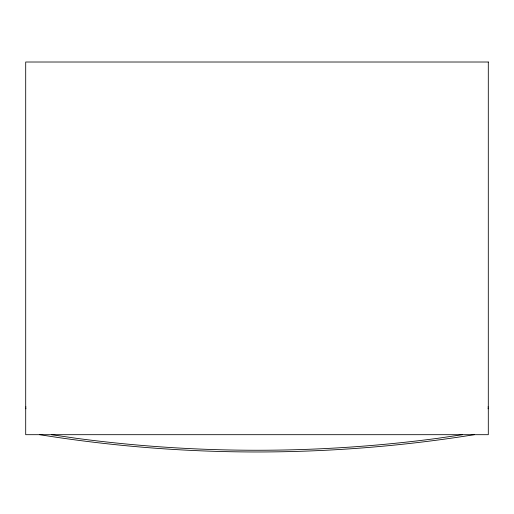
<?xml version="1.0" encoding="UTF-8"?>
<svg xmlns="http://www.w3.org/2000/svg" width="514" height="514" viewBox="0 0 514 514"><rect width="100%" height="100%" fill="white"/><g stroke="black" fill="none" stroke-linecap="round" stroke-linejoin="round"><path stroke-width="0.77" d="M462.439 434.69L438.146 438.256A1372.611 1372.611 0 0 1 75.854 438.243L51.561 434.69M25.7 407.017L26.066 407.017M487.934 407.017L488.3 407.017M25.7 408.752L26.066 408.752M487.934 408.752L488.3 408.752M474.371 434.671A1373.871 1373.871 0 0 1 39.629 434.671M488.3 62.014L25.7 62.014L25.7 434.69L488.3 434.69L488.3 62.014"/></g></svg>
